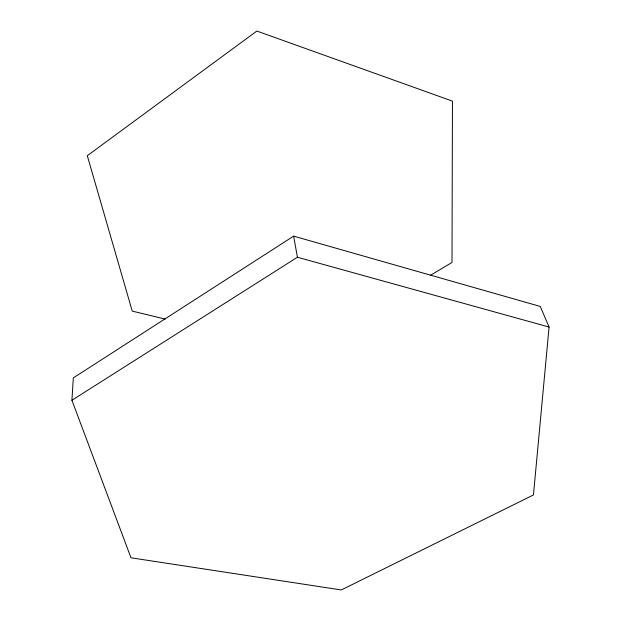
<?xml version="1.0" encoding="UTF-8"?>
<svg xmlns="http://www.w3.org/2000/svg" width="621" height="621" viewBox="0 0 621 621"><rect width="100%" height="100%" fill="white"/><g stroke="black" fill="none" stroke-linecap="round" stroke-linejoin="round"><path stroke-width="0.93" d="M71.92 400.266L73.325 377.902L293.64 236.127L540.262 306.432L549.08 327.05L533.455 494.945L341.278 589.95L130.984 557.79L71.92 400.266L297.428 257.241L549.08 327.05M430.4 275.328L451.995 262.466L452.453 101.13L256.838 31.05L87.297 155.716L132.242 311.105L165.186 319.07M293.64 236.127L297.428 257.241"/></g></svg>
